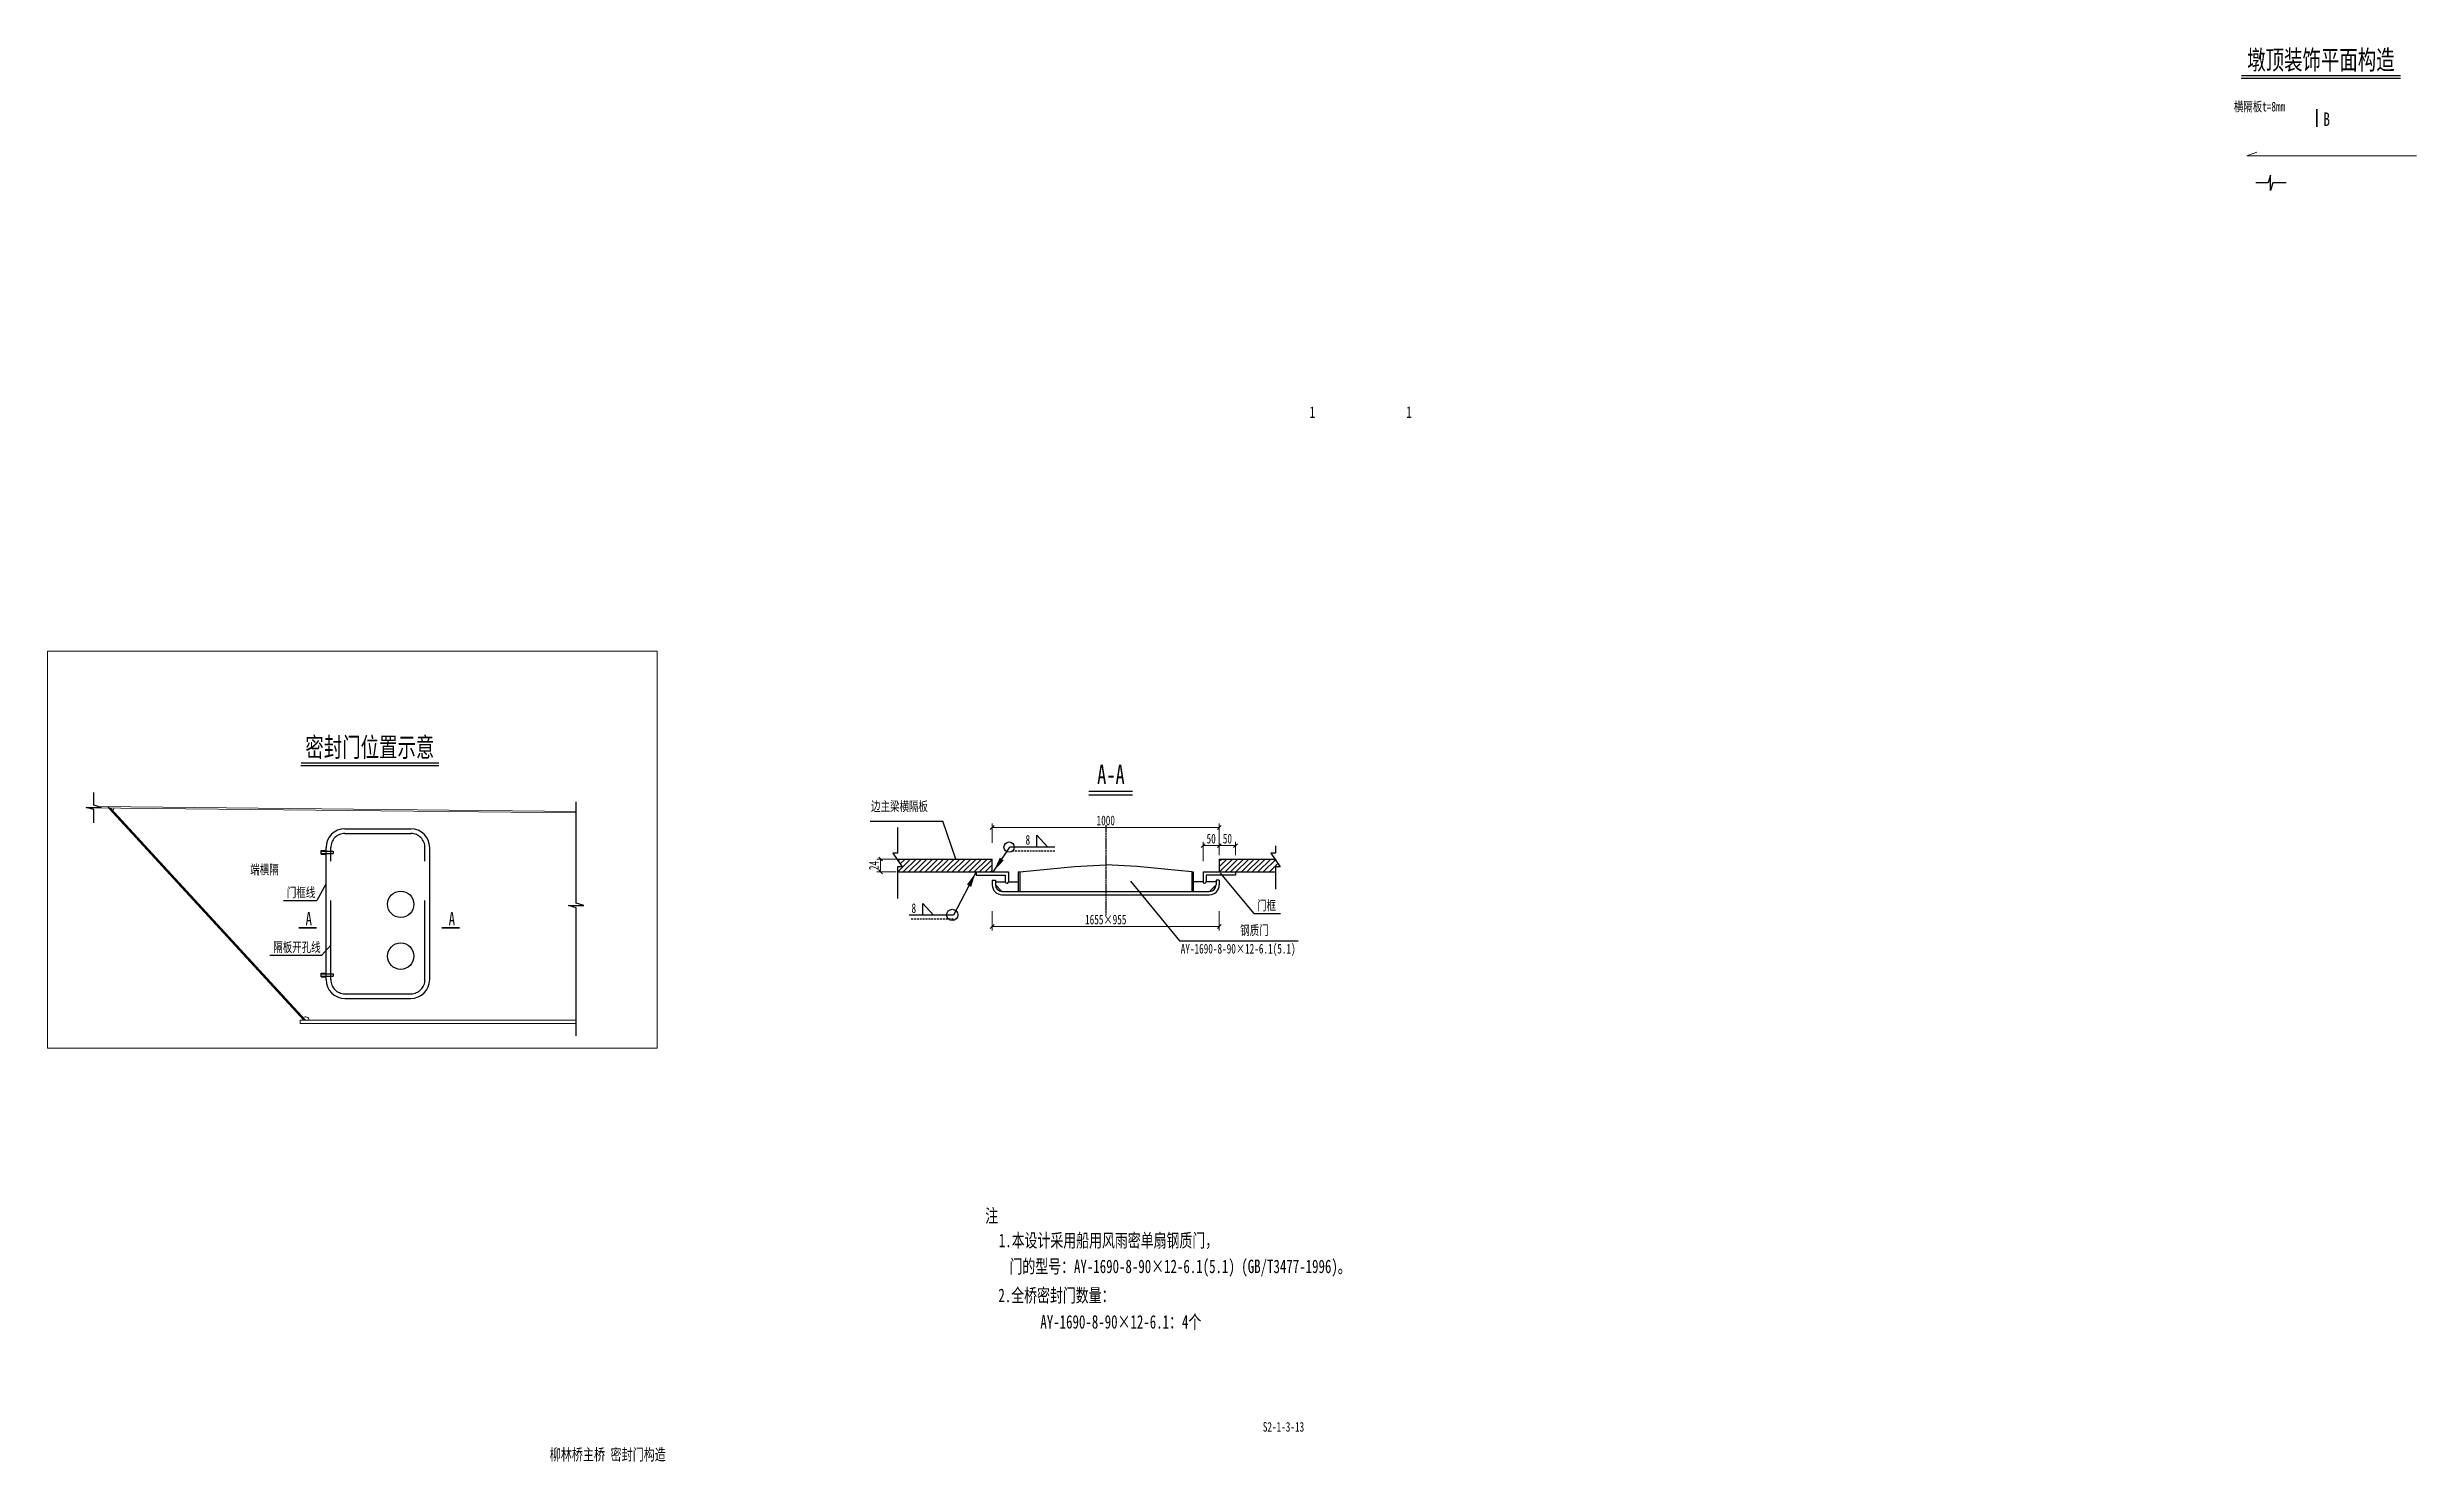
# Paper-space layout '密封门' of a CAD drawing. Header units: millimetres. Extents: x 327 to 941, y 54 to 420.
# The model-space entities are those that its viewports show. They can reach past a viewport. Long polylines and large blocks are cut down to what shows.
import ezdxf
from ezdxf.enums import TextEntityAlignment as Align

# ---------------------------------------------------------------- set-up
doc = ezdxf.new("R2010")
doc.units = ezdxf.units.MM
for name, pattern in [('B_A$0$DASHED', [0.75, 0.5, -0.25]), ('CENTER', [2, 1.25, -0.25, 0.25, -0.25]), ('DASHED', [0.75, 0.5, -0.25])]:
    doc.linetypes.add(name, pattern=pattern)
doc.layers.get('Defpoints').update_dxf_attribs({"color": 8})
for name, color, linetype in [('B_A$0$DIM', 3, 'Continuous'), ('B_B$0$TEXT', 2, 'Continuous'), ('Text', 8, 'Continuous'), ('YELLOW', 2, 'Continuous')]:
    doc.layers.add(name, color=color, linetype=linetype)
for name, color, linetype, lineweight in [('文字', 7, 'Continuous', 15), ('标注线及字体', 2, 'Continuous', 15), ('粗实线_钢筋', 1, 'Continuous', 30), ('粗线', 3, 'Continuous', 35), ('细实线', 4, 'Continuous', 15), ('钢板细线', 6, 'Continuous', 15)]:
    doc.layers.add(name, color=color, linetype=linetype, lineweight=lineweight)
doc.styles.add('111', font='', dxfattribs={"width": 0.7})
doc.styles.add('B_B$0$STANDARD', font='', dxfattribs={"width": 0.7})
doc.styles.add('BM_Dim', font='', dxfattribs={"width": 0.85})
doc.styles.add('TJHZF', font='', dxfattribs={"width": 0.72})
doc.styles.get('111').set_extended_font_data('仿宋_GB2312')
doc.styles.get('B_B$0$STANDARD').set_extended_font_data('FangSong_GB2312')
doc.styles.get('BM_Dim').set_extended_font_data('仿宋_GB2312')
doc.styles.get('TJHZF').set_extended_font_data('仿宋_GB2312')
doc.dimstyles.new('200', dxfattribs={"dimscale": 0, "dimtxt": 2.5, "dimasz": 1, "dimexe": 1, "dimexo": 1, "dimgap": 0.6, "dimtad": 1, "dimdec": 0, "dimdsep": 46, "dimtxsty": '111', "dimblk": 'OBLIQUE', "dimcen": 0, "dimclrd": 4, "dimclre": 4, "dimclrt": 4, "dimadec": 1, "dimazin": 2, "dimtfac": 1, "dimtdec": 0, "dimtix": 1, "dimtmove": 2, "dimatfit": 3, "dimfxl": 4, "dimfxlon": 1, "dimtolj": 1, "dimlwd": -1, "dimlwe": -1, "dimarcsym": 0})

# ---------------------------------------------------------------- blocks, each defined once
blk = doc.blocks.new('_Oblique')
at = {"color": 0, "linetype": 'ByBlock', "lineweight": -2}
blk.add_line((-0.5, -0.5), (0.5, 0.5), dxfattribs=at)
blk = doc.blocks.new('*D16')
at = {"layer": 'Defpoints', "color": 0}
for p in [(572.09, 200.44), (630.9, 200.44), (630.9, 192.75)]:
    blk.add_point(p, dxfattribs=at)
at = {"layer": '细实线', "color": 4}
for p, q in [((572.09, 196.75), (572.09, 191.75)), ((630.9, 196.75), (630.9, 191.75)), ((572.09, 192.75), (630.9, 192.75))]:
    blk.add_line(p, q, dxfattribs=at)
at = {"layer": '细实线', "color": 4, "rotation": 180}
blk.add_blockref('_Oblique', (572.09, 192.75), dxfattribs=at)
at = {"layer": '细实线', "color": 4}
blk.add_blockref('_Oblique', (630.9, 192.75), dxfattribs=at)
at = {"layer": '细实线', "color": 4, "insert": (601.49, 194.54), "char_height": 2.5, "attachment_point": 5, "style": '111'}
blk.add_mtext('\\A1;1655×955', dxfattribs=at)
blk = doc.blocks.new('*D17')
at = {"layer": 'Defpoints', "color": 0}
for p in [(630.89, 218.41), (572.09, 210.22), (630.89, 210.22)]:
    blk.add_point(p, dxfattribs=at)
at = {"layer": '细实线', "color": 4}
for p, q in [((572.09, 214.41), (572.09, 219.41)), ((572.09, 218.41), (630.89, 218.41)), ((630.89, 214.41), (630.89, 219.41))]:
    blk.add_line(p, q, dxfattribs=at)
at = {"layer": '细实线', "color": 4, "rotation": 180}
blk.add_blockref('_Oblique', (572.09, 218.41), dxfattribs=at)
at = {"layer": '细实线', "color": 4}
blk.add_blockref('_Oblique', (630.89, 218.41), dxfattribs=at)
at = {"layer": '细实线', "color": 4, "insert": (601.49, 220.2), "char_height": 2.5, "attachment_point": 5, "style": '111'}
blk.add_mtext('\\A1;1000', dxfattribs=at)
blk = doc.blocks.new('*D18')
at = {"layer": 'Defpoints', "color": 0}
for p in [(550.72, 210.22), (543.18, 206.88), (550.89, 206.88)]:
    blk.add_point(p, dxfattribs=at)
at = {"layer": '细实线', "color": 4}
for p, q in [((547.18, 210.22), (542.18, 210.22)), ((543.18, 210.22), (543.18, 206.88)), ((547.18, 206.88), (542.18, 206.88))]:
    blk.add_line(p, q, dxfattribs=at)
for p, rotation in [((543.18, 210.22), 90), ((543.18, 206.88), 270)]:
    blk.add_blockref('_Oblique', p, dxfattribs=dict(at, rotation=rotation))
at = {"layer": '细实线', "color": 4, "insert": (541.41, 208.55), "char_height": 2.5, "attachment_point": 5, "rotation": 90, "style": '111'}
blk.add_mtext('\\A1;24', dxfattribs=at)
blk = doc.blocks.new('*D19')
at = {"layer": 'Defpoints', "color": 0}
for p in [(630.89, 213.69), (630.89, 210.22), (626.69, 206.88)]:
    blk.add_point(p, dxfattribs=at)
at = {"layer": '细实线', "color": 4}
for p, q in [((626.69, 209.69), (626.69, 214.69)), ((626.69, 213.69), (630.89, 213.69)), ((630.89, 211.22), (630.89, 214.69))]:
    blk.add_line(p, q, dxfattribs=at)
at = {"layer": '细实线', "color": 4, "rotation": 180}
blk.add_blockref('_Oblique', (626.69, 213.69), dxfattribs=at)
at = {"layer": '细实线', "color": 4}
blk.add_blockref('_Oblique', (630.89, 213.69), dxfattribs=at)
at = {"layer": '细实线', "color": 4, "insert": (628.79, 215.48), "char_height": 2.5, "attachment_point": 5, "style": '111'}
blk.add_mtext('\\A1;50', dxfattribs=at)
blk = doc.blocks.new('*D20')
at = {"layer": 'Defpoints', "color": 0}
for p in [(630.89, 210.22), (635.09, 213.69), (635.09, 210.22)]:
    blk.add_point(p, dxfattribs=at)
at = {"layer": '细实线', "color": 4}
for p, q in [((630.89, 211.22), (630.89, 214.69)), ((630.89, 213.69), (635.09, 213.69)), ((635.09, 211.22), (635.09, 214.69))]:
    blk.add_line(p, q, dxfattribs=at)
at = {"layer": '细实线', "color": 4, "rotation": 180}
blk.add_blockref('_Oblique', (630.89, 213.69), dxfattribs=at)
at = {"layer": '细实线', "color": 4}
blk.add_blockref('_Oblique', (635.09, 213.69), dxfattribs=at)
at = {"layer": '细实线', "color": 4, "insert": (632.99, 215.48), "char_height": 2.5, "attachment_point": 5, "style": '111'}
blk.add_mtext('\\A1;50', dxfattribs=at)

msp = doc.modelspace()

# ---------------------------------------------------------------- linework, layer by layer
at = {"color": 4}
msp.add_line((-71212, -282003), (-69748, -282003), dxfattribs=at)
at = {"color": 4, "linetype": 'DASHED'}
for p, q in [((-70746, -282726), (-70046, -282726)), ((-70896, -284276), (-70896, -282876)), ((-69896, -284276), (-69896, -282876)), ((-70746, -284426), (-70046, -284426))]:
    msp.add_line(p, q, dxfattribs=at)
at = {"color": 6, "const_width": 14.7}
msp.add_lwpolyline([(-71212, -281978), (-69748, -281978)], dxfattribs=at)
at = {"color": 4}
for points in [[(-73408, -282613), (-73408, -282473), (-73490, -282449), (-73326, -282449), (-73408, -282424), (-73408, -282391), (-73408, -282291)], [(-68292, -284871), (-68292, -283513), (-68374, -283488), (-68210, -283488), (-68292, -283464), (-68292, -283431), (-68292, -282391)]]:
    msp.add_lwpolyline(points, dxfattribs=at)
at = {"color": 2}
for centre in [(-70154, -283477), (-70154, -284027)]:
    msp.add_circle(centre, 140, dxfattribs=at)
at = {"color": 4, "linetype": 'DASHED'}
for centre, start, end in [((-70746, -282876), 90, 180), ((-70046, -282876), 0, 90), ((-70746, -284276), 180, 270), ((-70046, -284276), 270, 0)]:
    msp.add_arc(centre, 150, start, end, dxfattribs=at)
at = {"layer": 'Defpoints'}
msp.add_line((-73256, -282442), (-71171, -284705), dxfattribs=at)
at = {"layer": '粗实线_钢筋'}
for p, q in [((-70746, -282676), (-70046, -282676)), ((-70996, -282946), (-70996, -282906)), ((-70996, -282906), (-70946, -282906)), ((-70996, -282914), (-70869, -282914)), ((-70996, -282939), (-70869, -282939)), ((-70996, -282946), (-70946, -282946)), ((-70946, -284276), (-70946, -282876)), ((-70869, -282914), (-70869, -282939)), ((-69846, -284276), (-69846, -282876)), ((-70996, -284206), (-70946, -284206)), ((-70996, -284246), (-70996, -284206)), ((-70996, -284214), (-70869, -284214)), ((-70996, -284239), (-70869, -284239)), ((-70996, -284246), (-70946, -284246)), ((-70869, -284214), (-70869, -284239)), ((-70746, -284476), (-70046, -284476))]:
    msp.add_line(p, q, dxfattribs=at)
for centre, start, end in [((-70746, -282876), 90, 180), ((-70046, -282876), 0, 90), ((-70746, -284276), 180, 270), ((-70046, -284276), 270, 0)]:
    msp.add_arc(centre, 200, start, end, dxfattribs=at)
at = {"layer": '粗线'}
for p, q in [((-71046, -283726), (-71235, -283726)), ((-69529, -283726), (-69717, -283726))]:
    msp.add_line(p, q, dxfattribs=at)
at = {"layer": '钢板细线'}
for p, q in [((-73251, -282458), (-71181, -284705)), ((-73232, -282458), (-71162, -284705)), ((-68292, -284705), (-71221, -284705)), ((-71221, -284705), (-71221, -284741)), ((-68292, -284741), (-71221, -284741))]:
    msp.add_line(p, q, dxfattribs=at)
for points in [[(-73468, -282455), (-68292, -282507)], [(-73353, -282441), (-68292, -282491)]]:
    msp.add_lwpolyline(points, dxfattribs=at)
for centre, start, end in [((-73232, -282458), 312.6489, 359.4263), ((-71162, -284705), 0, 132.6489)]:
    msp.add_arc(centre, 35, start, end, dxfattribs=at)

# ---------------------------------------------------------------- texts
at = {"layer": '文字', "style": 'BM_Dim', "width": 0.7}
msp.add_text('端横隔', height=102.4, dxfattribs=at).set_placement((-71599, -283190), align=Align.BOTTOM_CENTER)
for p in [(-71129, -283701), (-69611, -283701)]:
    msp.add_text('A', height=143, dxfattribs=at).set_placement(p, align=Align.CENTER)
at = {"layer": '标注线及字体', "color": 0, "style": '111', "width": 0.7}
msp.add_text('密封门位置示意', height=204.8, dxfattribs=at).set_placement((-70481, -281805), align=Align.MIDDLE)

psp = doc.layouts.new('密封门')

# ---------------------------------------------------------------- linework, layer by layer
at = {"color": 4}
psp.add_line((895.56, 412.48), (936.84, 412.48), dxfattribs=at)
at = {"color": 5}
psp.add_line((597.08, 227.78), (608.4, 227.78), dxfattribs=at)
at = {"color": 2}
psp.add_line((597.08, 226.84), (608.4, 226.84), dxfattribs=at)
at = {"color": 0}
for p, q in [((540.48, 220.04), (559.26, 220.05)), ((547.55, 218.35), (547.55, 211.7)), ((562.69, 210.22), (559.3, 220)), ((546.36, 211.7), (548.74, 208.23)), ((547.55, 211.7), (546.36, 211.7)), ((645.44, 211.7), (644.25, 211.7)), ((644.25, 211.7), (646.64, 208.23)), ((645.44, 213.6), (645.44, 211.7)), ((399.54, 203.7), (397.15, 199.47)), ((547.55, 208.23), (547.55, 206.88)), ((548.74, 208.23), (547.55, 208.23)), ((547.55, 206.88), (547.55, 199.96)), ((607.91, 204.46), (620.56, 189.04)), ((631.15, 206.52), (639.8, 196.1)), ((645.44, 208.23), (645.44, 202.38)), ((646.65, 208.23), (645.46, 208.23)), ((388.53, 199.47), (397.15, 199.47)), ((550.56, 195.69), (550.56, 195.69)), ((639.8, 196.1), (646.72, 196.1)), ((385.01, 185.29), (398.46, 185.29)), ((620.56, 189.06), (651.3, 189.06))]:
    psp.add_line(p, q, dxfattribs=at)
at = {"color": 0, "linetype": 'CENTER', "ltscale": 0.05}
psp.add_line((601.49, 218.95), (601.49, 195.69), dxfattribs=at)
at = {"color": 7}
for p, q in [((547.37, 210.22), (572.09, 210.22)), ((593.36, 208.32), (601.49, 208.7)), ((609.61, 208.32), (601.49, 208.7)), ((630.89, 210.22), (630.89, 206.88)), ((630.89, 210.22), (645.44, 210.22)), ((547.55, 206.88), (576.29, 206.88)), ((567.89, 206.88), (567.89, 206.04)), ((567.89, 206.04), (575.45, 206.04)), ((572.09, 204.78), (572.93, 204.78)), ((572.09, 204.78), (572.09, 203.51)), ((572.93, 204.78), (572.93, 203.51)), ((572.93, 204.35), (575.44, 204.35)), ((572.93, 203.51), (574.61, 201.83)), ((575.45, 206.04), (575.45, 204.42)), ((576.29, 206.88), (576.29, 204.41)), ((576.29, 204.35), (578.81, 204.35)), ((578.81, 206.88), (578.81, 201.82)), ((579.23, 206.88), (593.36, 208.32)), ((579.23, 206.88), (579.23, 201.82)), ((623.75, 206.88), (609.61, 208.32)), ((623.75, 206.88), (623.75, 201.82)), ((624.17, 206.88), (624.17, 201.82)), ((626.68, 204.35), (624.17, 204.35)), ((626.69, 206.88), (645.44, 206.88)), ((626.69, 206.88), (626.69, 204.36)), ((635.09, 206.04), (627.53, 206.04)), ((627.53, 206.04), (627.53, 204.42)), ((630.05, 204.35), (627.53, 204.35)), ((630.05, 203.51), (628.37, 201.83)), ((630.89, 204.78), (630.05, 204.78)), ((630.05, 204.78), (630.05, 203.51)), ((630.89, 204.78), (630.89, 203.51)), ((635.09, 206.88), (635.09, 206.04)), ((574.61, 201.83), (628.37, 201.83)), ((574.61, 201.83), (574.61, 201.83)), ((574.61, 200.99), (628.37, 200.99)), ((628.37, 201.83), (628.37, 201.83))]:
    psp.add_line(p, q, dxfattribs=at)
at = {"color": 4, "linetype": 'B_A$0$DASHED'}
psp.add_line((588.3, 212.25), (577.26, 212.25), dxfattribs=at)
at = {"color": 2, "linetype": 'B_A$0$DASHED'}
psp.add_line((562.06, 194.67), (551.02, 194.67), dxfattribs=at)
at = {"color": 6, "const_width": 0.36}
psp.add_lwpolyline([(895.56, 413.08), (936.84, 413.08)], dxfattribs=at)
at = {"color": 4}
psp.add_lwpolyline([(907.2, 385.36), (903.78, 385.36), (903.18, 383.36), (903.18, 387.36), (902.58, 385.36), (901.78, 385.36), (899.32, 385.36)], dxfattribs=at)
at = {"color": 7}
for centre, radius, start, end in [((574.61, 203.51), 2.52, 180, 270), ((574.61, 203.51), 1.68, 180, 270), ((575.87, 204.37), 0.422, 173.69994, 5.84518), ((627.11, 204.37), 0.422, 174.15482, 6.30006), ((628.37, 203.51), 1.68, 270, 360), ((628.37, 203.51), 2.52, 270, 360)]:
    psp.add_arc(centre, radius, start, end, dxfattribs=at)
at = {"layer": 'B_A$0$DIM', "color": 4}
for p, q in [((583.67, 213.39), (583.67, 216.37)), ((583.67, 216.37), (586.39, 213.39)), ((554.14, 195.69), (554.14, 198.67)), ((554.14, 198.67), (556.86, 195.69))]:
    psp.add_line(p, q, dxfattribs=at)
at = {"layer": 'B_A$0$DIM', "color": 4, "linetype": 'Continuous'}
for p, q in [((572.43, 207.03), (576.64, 213.27)), ((588.31, 213.27), (576.64, 213.27)), ((567.82, 206.7), (562.07, 195.69)), ((562.07, 195.69), (550.56, 195.69))]:
    psp.add_line(p, q, dxfattribs=at)
for points in [[(574.04, 210.56), (575.08, 209.86), (572.47, 207.09)], [(566.62, 203.02), (565.51, 203.59), (567.79, 206.64)]]:
    psp.add_solid(points, dxfattribs=at)
at = {"layer": 'Text', "color": 4, "ltscale": 2}
for p, q in [((547.61, 206.88), (550.95, 210.22)), ((547.68, 209.78), (548.12, 210.22)), ((548.25, 208.94), (549.54, 210.22)), ((550.44, 206.88), (553.78, 210.22)), ((551.85, 206.88), (555.19, 210.22)), ((553.27, 206.88), (556.61, 210.22)), ((554.68, 206.88), (558.02, 210.22)), ((556.1, 206.88), (559.44, 210.22)), ((557.51, 206.88), (560.85, 210.22)), ((558.93, 206.88), (562.26, 210.22)), ((560.34, 206.88), (563.68, 210.22)), ((561.75, 206.88), (565.09, 210.22)), ((563.17, 206.88), (566.51, 210.22)), ((564.58, 206.88), (567.92, 210.22)), ((566, 206.88), (569.33, 210.22)), ((567.41, 206.88), (570.75, 210.22)), ((568.83, 206.88), (572.09, 210.14)), ((570.24, 206.88), (572.09, 208.73)), ((630.89, 209.63), (631.47, 210.22)), ((630.89, 208.22), (632.89, 210.22)), ((630.97, 206.88), (634.3, 210.22)), ((632.38, 206.88), (635.72, 210.22)), ((633.79, 206.88), (637.13, 210.22)), ((635.21, 206.88), (638.55, 210.22)), ((636.62, 206.88), (639.96, 210.22)), ((638.04, 206.88), (641.37, 210.22)), ((639.45, 206.88), (642.79, 210.22)), ((640.87, 206.88), (644.2, 210.22)), ((642.28, 206.88), (645.62, 210.22)), ((643.93, 206.88), (646.08, 209.03)), ((571.65, 206.88), (572.09, 207.32))]:
    psp.add_line(p, q, dxfattribs=at)
at = {"layer": 'Text', "color": 3, "ltscale": 2}
psp.add_line((549.03, 206.88), (552.36, 210.22), dxfattribs=at)
at = {"layer": 'Text', "ltscale": 2}
for p, q in [((572.09, 206.88), (572.09, 210.22)), ((567.89, 206.88), (576.29, 206.88)), ((578.81, 206.88), (579.23, 206.88)), ((623.75, 206.88), (624.17, 206.88)), ((642.36, 206.88), (642.46, 206.98))]:
    psp.add_line(p, q, dxfattribs=at)
at = {"layer": 'YELLOW'}
for centre, radius in [((576.47, 213.3), 1.34), ((561.74, 195.73), 1.47)]:
    psp.add_circle(centre, radius, dxfattribs=at)
at = {"layer": '粗线'}
psp.add_line((915.13, 399.84), (915.13, 404.44), dxfattribs=at)
at = {"layer": '细实线'}
for p, q in [((899.62, 393.26), (897.04, 392.39)), ((897.04, 392.39), (940.99, 392.39)), ((398.46, 185.29), (400.76, 187.88))]:
    psp.add_line(p, q, dxfattribs=at)

# ---------------------------------------------------------------- texts
at = {"layer": 'B_B$0$TEXT', "color": 7, "style": 'B_B$0$STANDARD', "width": 0.7}
psp.add_text('A-A', height=5, dxfattribs=at).set_placement((599.25, 229.63))
at = {"layer": '文字', "style": 'BM_Dim', "width": 0.7}
psp.add_text('横隔板t=8mm', height=2.5, dxfattribs=at).set_placement((900.3, 403.11), align=Align.BOTTOM_CENTER)
psp.add_text('B', height=3.5, dxfattribs=at).set_placement((917.7, 400.09), align=Align.CENTER)
at = {"layer": '文字', "style": 'TJHZF', "width": 0.7}
for s, height, p in [('1', 3, (655.02, 325.96)), ('1', 3, (680.02, 325.96)), ('S2-1-3-13', 2.5, (647.52, 63.16)), ('柳林桥主桥 密封门构造', 3, (472.52, 56.06))]:
    psp.add_text(s, height=height, dxfattribs=at).set_placement(p, align=Align.MIDDLE)
at = {"layer": '文字', "width": 0.7}
for s, height, style, p in [('边主梁横隔板', 2.5, 'BM_Dim', (540.71, 222.64)), ('8', 2.5, 'BM_Dim', (580.71, 213.94)), ('门框线', 2.5, 'BM_Dim', (389.41, 200.34)), ('8', 2.5, 'BM_Dim', (551.18, 196.24)), ('门框', 2.5, 'BM_Dim', (640.67, 196.96)), ('钢质门  ', 2.5, 'BM_Dim', (636.31, 190.53)), ('隔板开孔线', 2.5, 'BM_Dim', (385.88, 186.16)), ('AY-1690-8-90×12-6.1(5.1)', 2.5, 'BM_Dim', (620.9, 185.75)), ('注', 3.5, 'TJHZF', (570.27, 116.07)), ('1.本设计采用船用风雨密单扇钢质门，', 3.5, 'TJHZF', (573.79, 109.69)), ('门的型号：AY-1690-8-90×12-6.1(5.1) (GB/T3477-1996)。', 3.5, 'TJHZF', (576.55, 102.97)), ('2.全桥密封门数量：', 3.5, 'TJHZF', (573.68, 95.46)), ('AY-1690-8-90×12-6.1：4个', 3.5, 'TJHZF', (584.55, 88.6))]:
    psp.add_text(s, height=height, dxfattribs=dict(at, style=style)).set_placement(p)
at = {"layer": '标注线及字体', "color": 0, "style": '111', "width": 0.7}
psp.add_text('墩顶装饰平面构造', height=5, dxfattribs=at).set_placement((916.2, 417.29), align=Align.MIDDLE)

# ---------------------------------------------------------------- dimensions: what is measured, and where the dimension line sits
at = {"layer": '细实线'}
for base, p1, p2, text, picture, middle in [((630.89, 218.41), (572.09, 210.22), (630.89, 210.22), '1000', '*D17', (601.49, 220.2)), ((630.89, 213.69), (626.69, 206.88), (630.89, 210.22), '50', '*D19', (628.79, 215.48)), ((635.09, 213.69), (630.89, 210.22), (635.09, 210.22), '50', '*D20', (632.99, 215.48)), ((630.9, 192.75), (572.09, 200.44), (630.9, 200.44), '1655×955', '*D16', (601.49, 194.54))]:
    dim = psp.add_linear_dim(base=base, p1=p1, p2=p2, text=text, dimstyle='200', override={"dimscale": 1, "dimblk": 'Oblique'}, dxfattribs=at)
    dim.commit()
    dim.dimension.update_dxf_attribs({"geometry": picture, "text_midpoint": middle})
dim = psp.add_linear_dim(base=(543.18, 206.88), p1=(550.72, 210.22), p2=(550.89, 206.88), angle=90, text='24', dimstyle='200', override={"dimscale": 1, "dimtxsty": '111', "dimblk": 'Oblique'}, dxfattribs=at)
dim.commit()
dim.dimension.update_dxf_attribs({"geometry": '*D18', "text_midpoint": (541.41, 208.55)})

# ---------------------------------------------------------------- viewports
at = {"layer": 'Defpoints'}
psp.add_viewport(center=(406.34, 212.63), size=(157.92, 102.8398), view_center_point=(-70667.64, -282898.01), view_height=4212.3191, dxfattribs=at)

doc.saveas('drawing.dxf')
